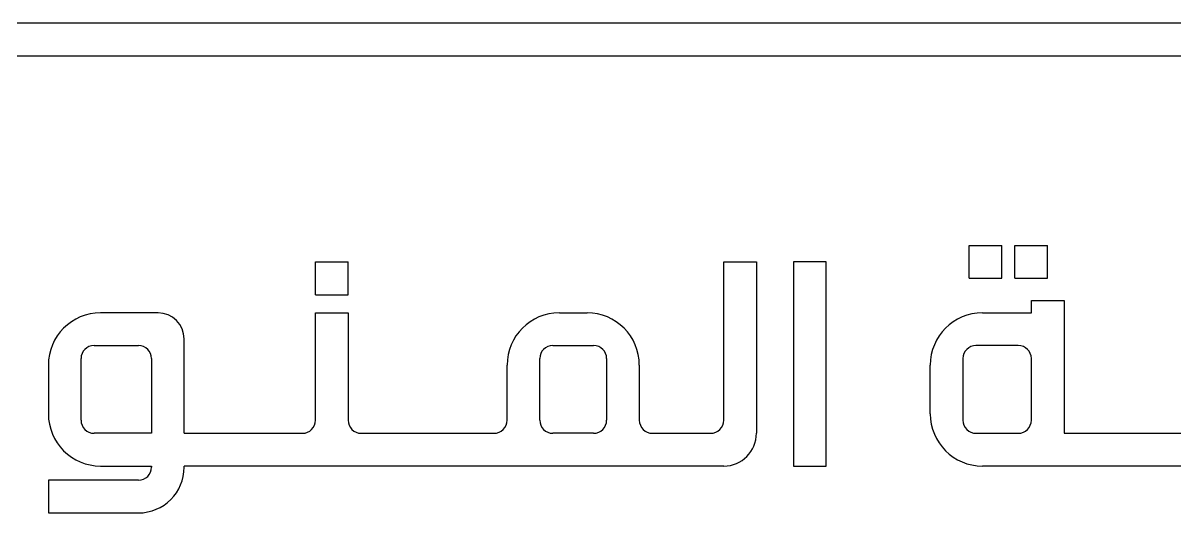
# Model space of a CAD drawing. Header units: millimetres. Extents: x -130 to 450, y -100 to 100.
# Drawn here: x 127.4 to 303.7, y 25.1 to 100 of the extents above; entities that cross this region are included whole.
import ezdxf

# ---------------------------------------------------------------- set-up
doc = ezdxf.new("R2010")
doc.units = ezdxf.units.MM

msp = doc.modelspace()

# ---------------------------------------------------------------- linework, layer by layer
at = {"color": 7, "linetype": 'Continuous', "lineweight": 25}
for p, q in [((410, 100), (-90, 100)), ((-90, 95), (410, 95)), ((272.2, 65.98), (277.2, 65.98)), ((272.2, 60.98), (272.2, 65.98)), ((277.2, 60.98), (277.2, 65.98)), ((279.2, 65.98), (284.2, 65.98)), ((279.2, 60.98), (279.2, 65.98)), ((284.2, 60.98), (284.2, 65.98)), ((172.17, 63.48), (177.17, 63.48)), ((172.17, 58.48), (172.17, 63.48)), ((177.17, 58.48), (177.17, 63.48)), ((234.65, 63.48), (239.65, 63.48)), ((234.65, 39.29), (234.65, 63.48)), ((239.65, 63.48), (239.65, 37.29)), ((250.31, 63.48), (245.31, 63.48)), ((245.31, 63.48), (245.31, 32.29)), ((250.31, 32.29), (250.31, 63.48)), ((272.2, 60.98), (277.2, 60.98)), ((279.2, 60.98), (284.2, 60.98)), ((172.17, 58.48), (177.17, 58.48)), ((281.72, 55.71), (281.72, 57.58)), ((281.72, 57.58), (286.72, 57.58)), ((286.72, 57.58), (286.72, 37.29)), ((148.08, 55.71), (139.29, 55.71)), ((172.17, 55.71), (177.17, 55.71)), ((172.17, 39.29), (172.17, 55.71)), ((177.17, 55.71), (177.17, 39.29)), ((209.49, 55.71), (213.73, 55.71)), ((274.25, 55.71), (281.72, 55.71)), ((152.08, 37.29), (152.08, 51.71)), ((138.29, 50.71), (145.08, 50.71)), ((208.49, 50.71), (214.73, 50.71)), ((279.72, 50.71), (273.25, 50.71)), ((131.29, 47.71), (131.29, 40.29)), ((136.29, 39.29), (136.29, 48.71)), ((147.08, 48.71), (147.08, 37.29)), ((201.49, 39.29), (201.49, 47.71)), ((206.49, 39.29), (206.49, 48.71)), ((216.73, 48.71), (216.73, 39.29)), ((221.73, 47.71), (221.73, 39.29)), ((266.25, 40.29), (266.25, 47.71)), ((271.25, 48.71), (271.25, 39.29)), ((281.72, 39.29), (281.72, 48.71)), ((147.08, 37.29), (138.29, 37.29)), ((152.08, 37.29), (170.17, 37.29)), ((179.17, 37.29), (199.49, 37.29)), ((214.73, 37.29), (208.49, 37.29)), ((223.73, 37.29), (232.65, 37.29)), ((273.25, 37.29), (279.72, 37.29)), ((286.72, 37.29), (320.42, 37.29)), ((139.29, 32.29), (147.08, 32.29)), ((147.08, 32.29), (147.08, 32.12)), ((152.08, 32.12), (152.08, 32.29)), ((234.65, 32.29), (152.08, 32.29)), ((245.31, 32.29), (250.31, 32.29)), ((374.11, 32.29), (274.25, 32.29)), ((145.08, 30.12), (131.29, 30.12)), ((131.29, 30.12), (131.29, 25.12)), ((131.29, 25.12), (145.08, 25.12))]:
    msp.add_line(p, q, dxfattribs=at)
for centre, radius, start, end in [((139.29, 47.71), 8, 90, 180), ((148.08, 51.71), 4, 0, 90), ((209.49, 47.71), 8, 90, 180), ((213.73, 47.71), 8, 0, 90), ((274.25, 47.71), 8, 90, 180), ((138.29, 48.71), 2, 90, 180), ((145.08, 48.71), 2, 0, 90), ((208.49, 48.71), 2, 90, 180), ((214.73, 48.71), 2, 0, 90), ((273.25, 48.71), 2, 90, 180), ((279.72, 48.71), 2, 0, 90), ((139.29, 40.29), 8, 180, 270), ((138.29, 39.29), 2, 180, 270), ((170.17, 39.29), 2, 270, 0), ((179.17, 39.29), 2, 180, 270), ((199.49, 39.29), 2, 270, 0), ((208.49, 39.29), 2, 180, 270), ((214.73, 39.29), 2, 270, 0), ((223.73, 39.29), 2, 180, 270), ((232.65, 39.29), 2, 270, 0), ((274.25, 40.29), 8, 180, 270), ((273.25, 39.29), 2, 180, 270), ((279.72, 39.29), 2, 270, 360), ((234.65, 37.29), 5, 270, 0), ((145.08, 32.12), 2, 270, 0), ((145.08, 32.12), 7, 270, 0)]:
    msp.add_arc(centre, radius, start, end, dxfattribs=at)

doc.saveas('drawing.dxf')
